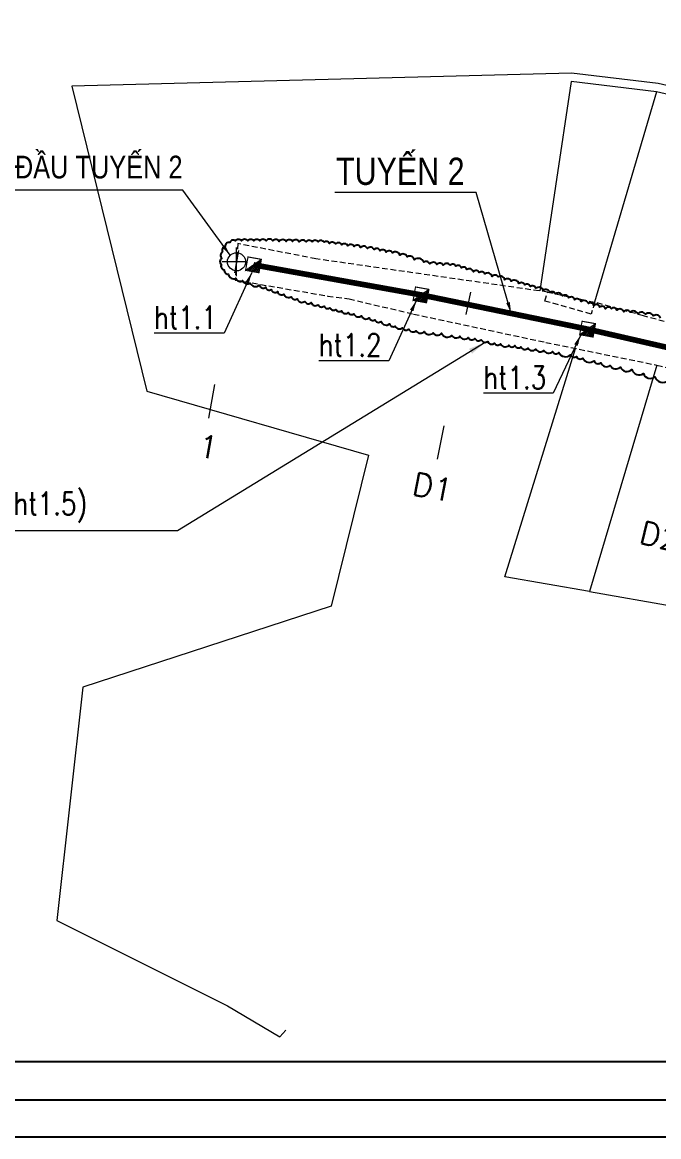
# Model space of a CAD drawing. Header units: metres. Extents: x -225 to 1156, y -96 to 896.
# Drawn here: x 782.6 to 838.7, y -95.6 to 2.7 of the extents above; entities that cross this region are included whole.
import ezdxf

# ---------------------------------------------------------------- set-up
doc = ezdxf.new("R2010")
doc.units = ezdxf.units.M
doc.header["$MEASUREMENT"] = 0
doc.header["$PDMODE"] = 2
doc.header["$PDSIZE"] = 0.1
doc.linetypes.add('HIDDEN', pattern=[0.375, 0.25, -0.125])
for name, color, linetype in [('duong', 3, 'Continuous'), ('KHUNGTEN', 5, 'Continuous'), ('pntelev', 2, 'Continuous'), ('thep', 2, 'Continuous'), ('TUYEN', 7, 'Continuous')]:
    doc.layers.add(name, color=color, linetype=linetype)
for name, color, linetype, lineweight in [('LC Dim', 8, 'Continuous', 18), ('LC Khac', 4, 'Continuous', 9), ('LC MANH DUT', 35, 'HIDDEN', 5), ('LC Net dam 1', 30, 'Continuous', 30), ('LC Net manh', 239, 'Continuous', 5), ('LC Net thay', 7, 'Continuous', 25), ('LC Text1', 3, 'Continuous', 20), ('LC Text2', 7, 'Continuous', 25), ('Level 10', 7, 'Continuous', 0), ('TK ga cong D300', 4, 'Continuous', 25)]:
    doc.layers.add(name, color=color, linetype=linetype, lineweight=lineweight)
doc.styles.add('LC 3', font='vnsimli.shx', dxfattribs={"width": 0.75})
doc.styles.add('T2', font='', dxfattribs={"width": 0.8})
doc.styles.add('TENCOC', font='Vnromanc.shx')
doc.styles.get('T2').set_extended_font_data('.VnArialH')
doc.linetypes.add('ZIGZAG', pattern='A,0.0001,-0.2,[131,ltypeshp.shx,S=0.2,R=0,X=-0.2,Y=0],-0.4,[131,ltypeshp.shx,S=0.2,R=180,X=0.2,Y=0],-0.2', length=0.8001)
doc.dimstyles.get("Standard").update_dxf_attribs({"dimtxt": 0.18, "dimasz": 0.18, "dimexe": 0.18, "dimexo": 0.0625, "dimgap": 0.09, "dimtad": 0, "dimtih": 1, "dimtoh": 1, "dimdec": 4, "dimzin": 0, "dimdsep": 46, "dimtxsty": 'Standard', "dimcen": 0.09, "dimadec": 0, "dimazin": 0, "dimtfac": 1, "dimtdec": 4, "dimtofl": 0, "dimtmove": 0, "dimatfit": 3, "dimfxl": 1, "dimtolj": 1, "dimtzin": 0, "dimarcsym": 0})

# ---------------------------------------------------------------- blocks, each defined once
blk = doc.blocks.new('NENHIENTRANG')
at = {"layer": 'duong', "color": 4, "linetype": 'HIDDEN', "lineweight": 0, "ltscale": 2}
for p, q in [((-133.04, -106.711), (-133.259, -109.921)), ((-126.151, -108.057), (-133.04, -106.711)), ((-105.728, -110.987), (-126.151, -108.057)), ((-133.259, -109.921), (-125.123, -111.331)), ((-105.965, -111.774), (-105.728, -110.987)), ((-105.728, -110.987), (-101.595, -111.882)), ((-125.123, -111.331), (-123.23, -111.589)), ((-123.23, -111.589), (-117.539, -112.922)), ((-101.893, -112.926), (-105.965, -111.774)), ((-101.595, -111.882), (-101.893, -112.926)), ((-97.275, -113.087), (-101.595, -111.882)), ((-117.539, -112.922), (-105.895, -115.418)), ((-88.932, -115.344), (-97.275, -113.087)), ((-105.895, -115.418), (-96.094, -117.429)), ((-96.094, -117.429), (-81.431, -120.757))]:
    blk.add_line(p, q, dxfattribs=at)
at = {"layer": 'Level 10', "color": 8, "linetype": 'ByBlock', "lineweight": 13}
for p, q in [((-103.66, -92.43), (-106.431, -110.886)), ((-96.13, -93.33), (-103.66, -92.43)), ((-96.13, -93.33), (-101.595, -111.882)), ((-81.32, -96.73), (-96.13, -93.33)), ((-109.49, -136.1), (-103.273, -115.956)), ((-96.094, -117.429), (-102.03, -137.39)), ((-102.03, -137.39), (-109.49, -136.1)), ((-102.03, -137.39), (-94.67, -138.67))]:
    blk.add_line(p, q, dxfattribs=at)
at = {"layer": 'Level 10', "color": 1, "linetype": 'Continuous', "lineweight": 13, "flags": 128}
blk.add_lwpolyline([(-72.83, -69.08), (-56.53, -76.95), (-62.77, -96.8), (-58.88, -97.88), (-59.82, -101.37), (-73.65, -97.78), (-81.15, -96), (-96, -92.59), (-103.63, -91.68), (-147.66, -92.83), (-141.06, -119.73), (-121.51, -125.35), (-124.81, -138.67), (-146.71, -145.8), (-148.99, -166.37), (-133.94, -173.9), (-129.32, -176.63), (-128.8, -176.06)], dxfattribs=at)
at = {"layer": 'Level 10', "color": 8, "linetype": 'Continuous', "lineweight": 0}
blk.add_point((-103.12, -115.46), dxfattribs=at)
blk = doc.blocks.new('a2')
at = {"layer": 'Defpoints', "flags": 128}
blk.add_lwpolyline([(297, 102.507), (0, 102.507), (0, -102.507), (297, -102.507)], close=True, dxfattribs=at)
at = {"layer": 'KHUNGTEN'}
blk.add_lwpolyline([(295.885, -100.496), (10, -100.496), (10, 101.392), (295.885, 101.392)], close=True, dxfattribs=at)
at = {"layer": 'thep'}
blk.add_lwpolyline([(293.77, -98.381), (12.115, -98.381), (12.115, 99.277), (293.77, 99.277)], close=True, dxfattribs=at)
blk = doc.blocks.new('bu lon')
at = {"layer": 'LC Khac', "color": 9}
for p, q in [((0, -0.786), (0, 0.786)), ((0.786, 0), (-0.786, 0))]:
    blk.add_line(p, q, dxfattribs=at)
at = {"layer": 'LC Khac', "color": 7}
blk.add_circle((0, 0), 0.5, dxfattribs=at)
blk = doc.blocks.new('MM')
at = {"layer": 'LC Khac', "xscale": 2.289702860291335, "yscale": 2.289702860291335, "zscale": 2.289702860291335}
blk.add_blockref('bu lon', (0, 0), dxfattribs=at)
blk = doc.blocks.new('GALOAI2')
at = {"linetype": 'Continuous'}
blk.add_wipeout([(-0.6, 0.6), (0.6, 0.6), (0.6, -0.6), (-0.6, -0.6)], dxfattribs=at)
at = {"layer": 'LC Net manh', "linetype": 'Continuous'}
h = blk.add_hatch(dxfattribs=at)
h.set_pattern_fill('ANSI31', color=256, angle=18.72017)
h.set_pattern_definition([(63.720168, (-430.56159, -204.90511), (-0.112080292, 0.05534445), [])])
h.paths.add_polyline_path([(0.6, 0.6), (-0.6, -0.6), (0.6, -0.6)])
at = {"layer": 'TK ga cong D300', "const_width": 0.1}
blk.add_lwpolyline([(-0.6, -0.6), (0.6, -0.6), (0.6, 0.6), (-0.6, 0.6), (-0.6, -0.6), (0.6, 0.6)], dxfattribs=at)
blk = doc.blocks.new('COCTRENTUYEN')
at = {"layer": 'TUYEN', "color": 2, "lineweight": 0}
for p, q in [((-60.255, 53.549), (-60.608, 51.581)), ((-39.825, 49.885), (-40.213, 47.923))]:
    blk.add_line(p, q, dxfattribs=at)
at = {"layer": 'TUYEN', "color": 4, "lineweight": 0}
for p, q in [((-62.374, 41.738), (-62.903, 38.785)), ((-42.154, 38.113), (-42.736, 35.17))]:
    blk.add_line(p, q, dxfattribs=at)
at = {"layer": 'LC MANH DUT', "xscale": 0.6987324145411622, "yscale": 0.6987324145411622, "zscale": 0.6987324145411622, "rotation": 359.999216292062}
blk.add_blockref('MM', (-60.432, 52.565), dxfattribs=at)
at = {"layer": 'LC Text2', "style": 'T2', "width": 0.8}
blk.add_text('®Çu tuyÕn 2', height=2, rotation=0.00078, dxfattribs=at).set_placement((-79.968, 59.918, 0))
at = {"layer": 'TUYEN', "color": 4, "lineweight": 0, "style": 'TENCOC'}
for s, rotation, p in [('1', 349.83322, (-63.943, 35.415)), ('D1', 348.81327, (-45.05, 32.06)), ('D2', 346.60361, (-25.048, 27.802))]:
    blk.add_text(s, height=2, rotation=rotation, dxfattribs=at).set_placement(p)
at = {"layer": 'LC Dim', "lineweight": 0}
blk.add_leader([(-60.997, 53.142), (-65.176, 58.89), (-79.949, 58.89)], dimstyle='Standard', override={"dimasz": 1, "dimgap": 0.09, "dimtad": 0, "dimdsep": 0, "dimtix": 1, "dimlwd": 0, "dimlwe": 0}, dxfattribs=at)

msp = doc.modelspace()

# ---------------------------------------------------------------- block references
at = {"layer": 'LC Net dam 1', "linetype": 'Continuous', "lineweight": 0}
msp.add_blockref('NENHIENTRANG', (934.683, 89.868), dxfattribs=at)
at = {"layer": 'LC Text2', "linetype": 'Continuous', "lineweight": 0}
msp.add_blockref('COCTRENTUYEN', (861.965, -71.013), dxfattribs=at)
at = {"layer": 'pntelev', "linetype": 'Continuous', "lineweight": 0, "xscale": 1.6, "yscale": 1.6, "zscale": 1.6}
msp.add_blockref('a2', (681.077, 68.433), dxfattribs=at)

# ---------------------------------------------------------------- texts
at = {"layer": 'LC Text1', "color": 3, "style": 'LC 3', "width": 0.8}
for s, height, rotation, p in [('ht1.1', 1.9947, 359.99922, (794.267, -24.35)), ('ht1.2', 1.9947, 359.99922, (808.78, -26.779)), ('ht1.3', 1.9947, 359.99922, (823.293, -29.647)), ('ph©n ®o¹n 2 (tõ ga ht1.1 ->ht1.5)', 2.00001, 0, (748.824, -40.755))]:
    msp.add_text(s, height=height, rotation=rotation, dxfattribs=at).set_placement(p)
at = {"layer": 'LC Text2', "style": 'T2', "width": 0.8}
msp.add_text('tuyÕn 2', height=2.4, rotation=0, dxfattribs=at).set_placement((810.304, -11.667))

# ---------------------------------------------------------------- leaders
at = {"layer": 'LC Net thay', "linetype": 'Continuous'}
msp.add_leader([(823.438, -25.549), (796.316, -42.163), (748.253, -42.163)], dimstyle='Standard', override={"dimtxt": 0.5, "dimasz": 1.5, "dimgap": 0.09, "dimtad": 0, "dimdec": 2, "dimdsep": 0, "dimtdec": 2, "dimtix": 1, "dimlwd": 0, "dimlwe": 0}, dxfattribs=at)

# ---------------------------------------------------------------- next in the draw order: block references
at = {"layer": 'LC Net dam 1', "linetype": 'Continuous', "rotation": 349.8332202622693}
for p in [(803.027, -18.716), (817.792, -21.364), (832.475, -24.386)]:
    msp.add_blockref('GALOAI2', p, dxfattribs=at)

# ---------------------------------------------------------------- next in the draw order: linework, layer by layer
at = {"layer": 'LC Net thay', "linetype": 'Continuous', "flags": 128}
msp.add_lwpolyline([(838.893, -23.413, 0.520567), (838.255, -23.225, 0.520567), (838.255, -23.225, 0.520567), (837.579, -23.075, 0.520567), (837.579, -23.075, 0.520567), (836.903, -23.037, 0.520567), (836.903, -23.037, 0.520567), (836.227, -22.887, 0.520567), (836.227, -22.887, 0.520567), (835.663, -22.85, 0.520567), (835.663, -22.85, 0.520567), (835.062, -22.699, 0.520567), (835.062, -22.699, 0.520567), (834.574, -22.587, 0.520567), (834.574, -22.587, 0.520567), (834.048, -22.587, 0.520567), (834.048, -22.587, 0.520567), (833.56, -22.437, 0.520567), (833.56, -22.437, 0.520567), (833.034, -22.287, 0.520567), (833.034, -22.287, 0.520567), (832.546, -22.136, 0.520567), (832.546, -22.136, 0.520567), (831.907, -21.949, 0.520567), (831.907, -21.949, 0.520567), (831.344, -21.799, 0.520567), (831.344, -21.799, 0.520567), (830.818, -21.611, 0.520567), (830.818, -21.611, 0.520567), (830.255, -21.461, 0.520567), (830.255, -21.461, 0.520567), (829.654, -21.273, 0.520567), (829.654, -21.273, 0.520567), (829.166, -21.16, 0.520567), (829.166, -21.16, 0.520567), (828.565, -20.973, 0.520567), (828.565, -20.973, 0.520567), (827.926, -20.785, 0.520567), (827.926, -20.785, 0.520567), (827.438, -20.635, 0.520567), (827.438, -20.635, 0.520567), (826.95, -20.485, 0.520567), (826.95, -20.485, 0.520567), (826.424, -20.372, 0.520567), (826.424, -20.372, 0.520567), (825.748, -20.147, 0.520567), (825.748, -20.147, 0.520567), (825.184, -20.034, 0.520567), (825.184, -20.034, 0.520567), (824.583, -19.771, 0.520567), (824.583, -19.771, 0.520567), (824.058, -19.734, 0.520567), (824.058, -19.734, 0.520567), (823.419, -19.509, 0.520567), (823.419, -19.509, 0.520567), (822.931, -19.396, 0.520567), (822.931, -19.396, 0.520567), (822.405, -19.321, 0.520567), (822.405, -19.321, 0.520567), (821.842, -19.133, 0.520567), (821.842, -19.133, 0.520567), (821.353, -18.983, 0.520567), (821.353, -18.983, 0.520567), (820.865, -18.833, 0.520567), (820.865, -18.833, 0.520567), (820.359, -18.752, 0.520567), (820.359, -18.752, 0.520567), (819.758, -18.752, 0.520567), (819.758, -18.752, 0.520567), (819.195, -18.677, 0.520567), (819.195, -18.677, 0.520567), (818.556, -18.64, 0.520567), (818.556, -18.64, 0.520567), (818.03, -18.49, 0.520567), (818.03, -18.49, 0.520567), (817.204, -18.264, 0.520567), (817.204, -18.264, 0.520567), (816.566, -18.002, 0.520567), (816.566, -18.002, 0.520567), (815.927, -17.851, 0.520567), (815.927, -17.851, 0.520567), (815.289, -17.664, 0.520567), (815.289, -17.664, 0.520567), (814.725, -17.589, 0.520567), (814.725, -17.589, 0.520567), (814.199, -17.476, 0.520567), (814.199, -17.476, 0.520567), (813.674, -17.363, 0.520567), (813.674, -17.363, 0.520567), (813.073, -17.288, 0.520567), (813.073, -17.288, 0.520567), (812.472, -17.176, 0.520567), (812.472, -17.176, 0.520567), (811.908, -17.101, 0.520567), (811.908, -17.101, 0.520567), (811.345, -17.026, 0.520567), (811.345, -17.026, 0.520567), (810.819, -16.95, 0.520567), (810.819, -16.95, 0.520567), (810.256, -16.875, 0.520567), (810.256, -16.875, 0.520567), (809.73, -16.838, 0.520567), (809.73, -16.838, 0.520567), (809.242, -16.725, 0.520567), (809.242, -16.725, 0.520567), (808.716, -16.688, 0.520567), (808.716, -16.688, 0.520567), (808.19, -16.688, 0.520567), (808.19, -16.688, 0.520567), (807.664, -16.688, 0.520567), (807.664, -16.688, 0.520567), (807.066, -16.681, 0.520567), (806.465, -16.644, 0.520567), (806.465, -16.644, 0.520567), (805.901, -16.644, 0.520567), (805.901, -16.644, 0.520567), (805.3, -16.644, 0.520567), (805.3, -16.644, 0.520567), (804.737, -16.606, 0.520567), (804.737, -16.606, 0.520567), (804.136, -16.606, 0.520567), (804.136, -16.606, 0.520567), (803.573, -16.606, 0.520567), (803.573, -16.606, 0.520567), (803.047, -16.606, 0.520567), (803.047, -16.606, 0.520567), (802.521, -16.606, 0.520567), (802.521, -16.606, 0.520567), (801.958, -16.606, 0.520567), (801.958, -16.606, 0.520567), (801.432, -16.606, 0.520567), (801.432, -16.606, 0.520567), (800.943, -16.756, 0.520567), (800.943, -16.756, 0.520567), (800.53, -17.094, 0.520567), (800.53, -17.094, 0.520567), (800.305, -17.582, 0.520567), (800.305, -17.582, 0.520567), (800.23, -18.145, 0.520567), (800.23, -18.145, 0.520567), (800.192, -18.671, 0.520567), (800.192, -18.671, 0.520567), (800.455, -19.159, 0.520567), (800.455, -19.159, 0.520567), (800.831, -19.534, 0.520567), (800.831, -19.534, 0.520567), (801.469, -19.91, 0.520567), (801.469, -19.91, 0.520567), (802.07, -20.097, 0.520567), (802.07, -20.097, 0.520567), (802.746, -20.323, 0.520567), (802.746, -20.323, 0.520567), (803.535, -20.51, 0.520567), (803.535, -20.51, 0.520567), (804.098, -20.698, 0.520567), (804.098, -20.698, 0.520567), (804.587, -20.886, 0.520567), (804.587, -20.886, 0.520567), (805.15, -21.073, 0.520567), (805.15, -21.073, 0.520567), (805.713, -21.299, 0.520567), (805.713, -21.299, 0.520567), (806.352, -21.524, 0.520567), (806.352, -21.524, 0.520567), (806.878, -21.712, 0.520567), (806.878, -21.712, 0.520567), (807.554, -21.937, 0.520567), (807.554, -21.937, 0.520567), (808.117, -22.049, 0.520567), (808.117, -22.049, 0.520567), (808.718, -22.237, 0.520567), (808.718, -22.237, 0.520567), (809.244, -22.35, 0.520567), (809.244, -22.35, 0.520567), (809.77, -22.5, 0.520567), (809.77, -22.5, 0.520567), (810.296, -22.65, 0.520567), (810.296, -22.65, 0.520567), (810.784, -22.763, 0.520567), (810.784, -22.763, 0.520567), (811.385, -22.913, 0.520567), (811.385, -22.913, 0.520567), (811.873, -23.025, 0.520567), (811.873, -23.025, 0.520567), (812.549, -23.213, 0.520567), (812.549, -23.213, 0.520567), (813.225, -23.401, 0.520567), (813.225, -23.401, 0.520567), (813.714, -23.551, 0.520567), (813.714, -23.551, 0.520567), (814.277, -23.701, 0.520567), (814.277, -23.701, 0.520567), (815.028, -23.926, 0.520567), (815.028, -23.926, 0.520567), (815.516, -24.114, 0.520567), (815.516, -24.114, 0.520567), (816.155, -24.264, 0.520567), (816.155, -24.264, 0.520567), (816.718, -24.377, 0.520567), (816.718, -24.377, 0.520567), (817.357, -24.527, 0.520567), (817.357, -24.527, 0.520567), (818.07, -24.602, 0.520567), (818.07, -24.602, 0.520567), (818.859, -24.715, 0.520567), (818.859, -24.715, 0.520567), (819.61, -24.752, 0.520567), (819.61, -24.752, 0.520567), (820.512, -24.94, 0.520567), (820.512, -24.94, 0.520567), (821.225, -25.015, 0.520567), (821.225, -25.015, 0.520567), (821.939, -25.128, 0.520567), (821.939, -25.128, 0.520567), (822.54, -25.203, 0.520567), (822.54, -25.203, 0.520567), (823.103, -25.315, 0.520567), (823.103, -25.315, 0.520567), (823.667, -25.466, 0.520567), (823.667, -25.466, 0.520567), (824.268, -25.616, 0.520567), (824.268, -25.616, 0.520567), (824.794, -25.691, 0.520567), (824.794, -25.691, 0.520567), (825.545, -25.803, 0.520567), (825.545, -25.803, 0.520567), (826.071, -25.841, 0.520567), (826.071, -25.841, 0.520567), (826.596, -25.954, 0.520567), (826.596, -25.954, 0.520567), (827.235, -26.066, 0.520567), (827.235, -26.066, 0.520567), (827.911, -26.141, 0.520567), (827.911, -26.141, 0.520567), (828.625, -26.254, 0.520567), (828.625, -26.254, 0.520567), (829.376, -26.366, 0.520567), (829.376, -26.366, 0.520567), (829.939, -26.442, 0.520567), (829.939, -26.442, 0.520567), (830.975, -26.639, 0.520567), (830.975, -26.639, 0.520567), (831.5, -26.789, 0.520567), (831.5, -26.789, 0.520567), (832.064, -26.94, 0.520567), (832.064, -26.94, 0.520567), (833.04, -27.165, 0.520567), (833.04, -27.165, 0.520567), (833.641, -27.353, 0.520567), (833.641, -27.353, 0.520567), (834.468, -27.578, 0.520567), (834.468, -27.578, 0.520567), (835.369, -27.728, 0.520567), (835.369, -27.728, 0.520567), (836.383, -27.953, 0.520567), (836.383, -27.953, 0.520567), (837.397, -28.291, 0.520567), (837.397, -28.291, 0.520567), (838.411, -28.591, 0.520567), (838.411, -28.591, 0.520567), (839.613, -28.892, 0.520567)], format="xyb", dxfattribs=at)
at = {"layer": 'TK ga cong D300', "linetype": 'ZIGZAG', "ltscale": 1.5, "const_width": 0.5}
msp.add_lwpolyline([(803.027, -18.716), (817.792, -21.364), (832.475, -24.386), (847.042, -27.729), (861.651, -31.368), (872.167, -33.567)], dxfattribs=at)

# ---------------------------------------------------------------- next in the draw order: leaders
at = {"layer": 'LC Net thay', "linetype": 'Continuous'}
for points in [[(825.739, -23), (822.642, -12.353), (810.196, -12.353)], [(802.876, -19.4), (800.428, -24.736), (794.264, -24.736)], [(817.389, -21.83), (814.941, -27.166), (808.777, -27.166)], [(831.868, -24.887), (829.454, -30.033), (823.29, -30.033)]]:
    msp.add_leader(points, dimstyle='Standard', override={"dimtxt": 0.5, "dimasz": 1, "dimgap": 0.09, "dimtad": 0, "dimdec": 2, "dimdsep": 0, "dimtdec": 2, "dimtix": 1, "dimlwd": 0, "dimlwe": 0}, dxfattribs=at)

doc.saveas('drawing.dxf')
